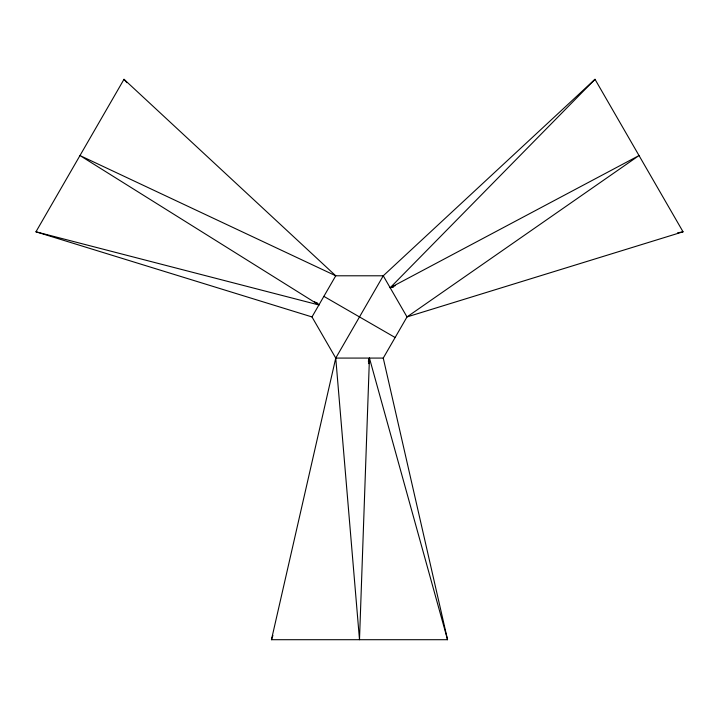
<?xml version="1.0" encoding="UTF-8"?>
<svg xmlns="http://www.w3.org/2000/svg" width="719" height="719" viewBox="0 0 719 719"><rect width="100%" height="100%" fill="white"/><g stroke="black" fill="none" stroke-linecap="round" stroke-linejoin="round"><path stroke-width="1.08" d="M368.721 363.643L369.44 358.08L447.551 639.703L271.449 639.703L335.746 358.08L383.254 275.79L594.999 79.297L683.05 231.806L407.008 316.935L383.254 358.08L447.551 639.703M271.449 639.703L272.923 635.47M368.335 361.253L369.44 358.08L359.5 639.703L335.746 358.08L311.992 316.935L35.95 231.806L124.001 79.297L335.746 275.79L383.254 275.79L407.008 316.935L639.029 155.547L390.156 287.753L594.999 79.297M311.992 316.935L335.746 275.79L79.971 155.547L318.894 304.973L35.95 231.806M395.342 285.596L390.156 287.753L393.464 287.124M677.541 232.857L683.05 231.806M335.746 358.08L383.254 358.08M323.874 296.363L395.126 337.508M314.437 301.567L318.894 304.973L316.702 302.429M124.001 79.297L126.93 82.694"/></g></svg>
